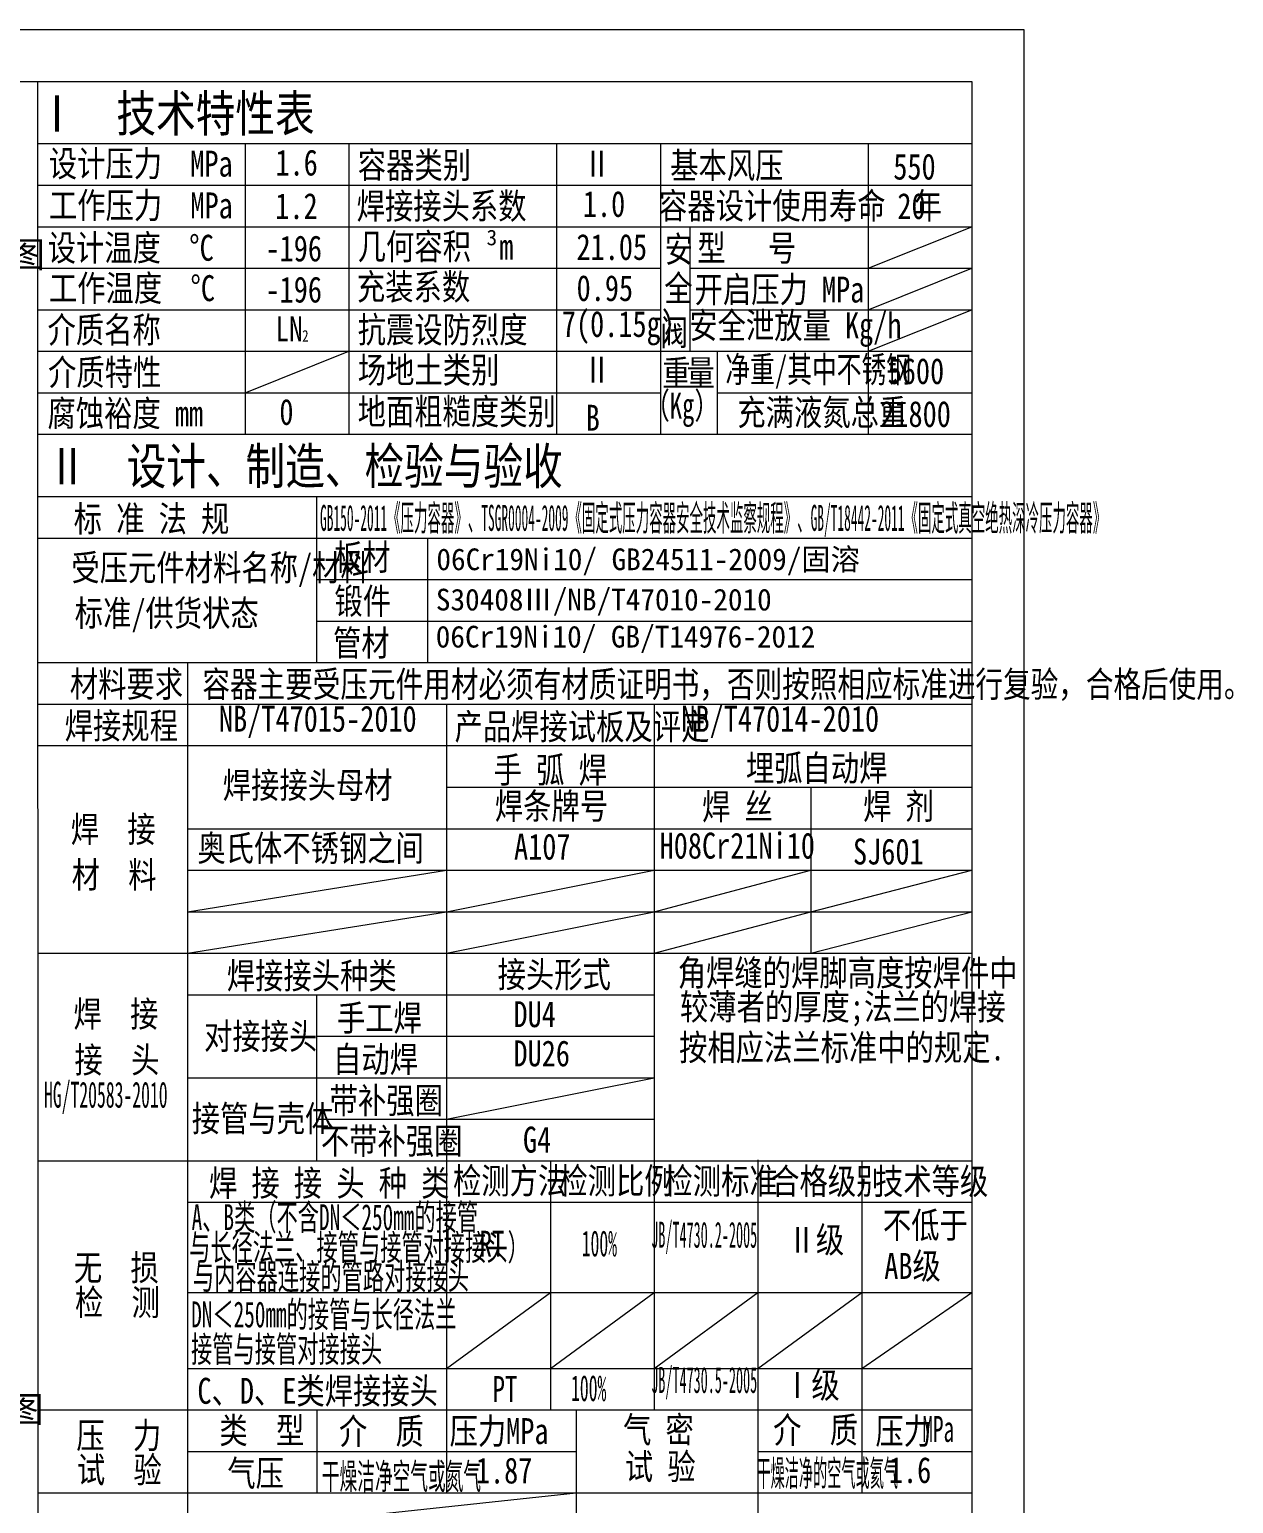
# Model space of a CAD drawing. Header units: millimetres. Extents: x 1505 to 130937, y -44938 to 37032.
# Drawn here: x 79402 to 82882, y 5783 to 10044 of the extents above; entities that cross this region are included whole.
import ezdxf

# ---------------------------------------------------------------- set-up
doc = ezdxf.new("R2010")
doc.units = ezdxf.units.MM
for name, color, linetype, lineweight in [('AM_0', 7, 'Continuous', 50), ('CDRAFT0', 7, 'Continuous', 18), ('KLIN', 1, 'Continuous', 18), ('TILE1', 5, 'Continuous', 18)]:
    doc.layers.add(name, color=color, linetype=linetype, lineweight=lineweight)
doc.styles.add('ACANSTS', font='')
doc.styles.add('ACGBTS_0.780367', font='', dxfattribs={"width": 0.78})
doc.styles.add('HZ', font='', dxfattribs={"width": 0.7})
doc.styles.add('PC_TEXTSTYLE', font='', dxfattribs={"width": 0.8})
doc.styles.get("Standard").update_dxf_attribs({"font": 'txt', "width": 0.8})
doc.styles.add('UserTxtStyle1', font='', dxfattribs={"width": 0.6})
doc.styles.add('UserTxtStyle100', font='', dxfattribs={"width": 0.987018})
doc.styles.add('UserTxtStyle102', font='', dxfattribs={"width": 0.4})
doc.styles.add('UserTxtStyle147', font='', dxfattribs={"width": 0.38})
doc.styles.add('UserTxtStyle98', font='', dxfattribs={"width": 0.5})
doc.styles.get('ACANSTS').set_extended_font_data('宋体')
doc.styles.get('ACGBTS_0.780367').set_extended_font_data('宋体')
doc.styles.get('HZ').set_extended_font_data('宋体')
doc.styles.get('PC_TEXTSTYLE').set_extended_font_data('宋体')
doc.styles.get('UserTxtStyle1').set_extended_font_data('宋体')
doc.styles.get('UserTxtStyle100').set_extended_font_data('宋体')
doc.styles.get('UserTxtStyle102').set_extended_font_data('宋体')
doc.styles.get('UserTxtStyle147').set_extended_font_data('宋体')
doc.styles.get('UserTxtStyle98').set_extended_font_data('宋体')

# ---------------------------------------------------------------- blocks, each defined once
blk = doc.blocks.new('*X742')
at = {"layer": 'CDRAFT0'}
blk.add_lwpolyline([(375, 150), (375, 12465), (8760, 12465), (8760, 150), (375, 150)], dxfattribs=at)
at = {"layer": 'TILE1'}
blk.add_lwpolyline([(0, 12615), (8910, 12615), (8910, 0), (0, 0)], dxfattribs=at)

msp = doc.modelspace()

# ---------------------------------------------------------------- linework, layer by layer
at = {"layer": 'CDRAFT0', "color": 7}
for p, q in [((79425.39559, 9893.80741), (79426.1674, 3274.55687)), ((79425.54772, 9893.80741), (82125.54502, 9893.80741)), ((79425.54772, 9893.80741), (79425.54772, 8453.80885)), ((82125.54772, 9893.80741), (82125.54772, 8453.80885)), ((79425.54772, 9713.80759), (82125.54502, 9713.80759)), ((79425.54772, 8873.80843), (80925.54622, 8873.80843)), ((80925.54622, 8873.80843), (82125.54502, 8873.80843)), ((79425.54772, 8693.80861), (82125.54502, 8693.80861))]:
    msp.add_line(p, q, dxfattribs=at)
at = {"layer": 'CDRAFT0'}
for p, q in [((82125.54502, 9893.80741), (82125.54502, 8453.80885)), ((80325.54682, 9713.80759), (80325.54682, 8873.80843))]:
    msp.add_line(p, q, dxfattribs=at)
at = {"layer": 'CDRAFT0', "color": 1}
for p, q in [((80025.54712, 9713.80759), (80025.54712, 8873.80843)), ((80325.54682, 9713.80759), (80325.54682, 8873.80843)), ((80925.54622, 9713.80759), (80925.54622, 8873.80843)), ((81225.54592, 9713.80759), (81225.54592, 8873.80843)), ((81225.54592, 9713.80759), (81225.54592, 8873.80843)), ((81825.54532, 9713.80759), (81825.54532, 8873.80843)), ((79425.54772, 9593.80771), (82125.54502, 9593.80771)), ((79425.54772, 9473.80783), (81225.54592, 9473.80783)), ((81225.54592, 9473.80783), (82125.54502, 9473.80783)), ((81310.9083, 9473.80783), (81310.9083, 9113.80819)), ((79425.54772, 9353.80795), (81225.54592, 9353.80795)), ((81310.9083, 9353.80795), (82125.54502, 9353.80795)), ((79425.54772, 9233.80807), (81225.54592, 9233.80807)), ((81310.9083, 9233.80807), (82125.54502, 9233.80807)), ((79425.54772, 9113.80819), (82125.54502, 9113.80819)), ((79425.54772, 8993.80831), (81225.54592, 8993.80831)), ((81390.89677, 8993.80831), (82125.54502, 8993.80831)), ((80233.00776, 8213.80909), (80233.00776, 8693.80861)), ((79425.54772, 8573.80873), (82125.54502, 8573.80873)), ((80233.00776, 8333.80897), (82125.54502, 8333.80897)), ((79425.54772, 8213.80909), (80739.52791, 8213.80909)), ((80739.52791, 8213.80909), (82125.54502, 8213.80909)), ((79425.54772, 8093.80925), (82125.54502, 8093.80925)), ((79425.54772, 8093.80925), (82125.54502, 8093.80921)), ((79858.41713, 8093.80921), (82125.54502, 8093.80921)), ((79858.41713, 8093.80921), (82125.54502, 8093.80921)), ((81207.59839, 8093.80925), (81207.59839, 6773.81057)), ((79425.54772, 7973.80937), (82125.54502, 7973.80937)), ((80607.59839, 7853.80947), (82125.54502, 7853.80949)), ((81194.83594, 7853.80949), (82125.54502, 7853.80949)), ((81194.83594, 7853.80949), (82125.54502, 7853.80949)), ((81660.19048, 7853.80949), (81660.19048, 7373.80997)), ((81660.19048, 7853.80949), (81660.19048, 7373.80997)), ((79858.41713, 7733.80961), (82125.54502, 7733.80961)), ((79858.41713, 7613.80973), (82125.54502, 7613.80973)), ((79858.41713, 7493.80985), (82125.54502, 7493.80985)), ((79425.54772, 7373.80997), (82125.54502, 7373.80997)), ((79425.54772, 7373.80997), (82125.54502, 7373.80997)), ((81507.59839, 6776.51793), (81507.59839, 5693.81165)), ((79425.54772, 6773.81057), (82125.54502, 6773.81057)), ((81807.59839, 6764.59989), (81807.59839, 5813.81153)), ((79858.41713, 6653.81069), (82125.54502, 6653.81069)), ((80356.12717, 6653.81069), (82125.54502, 6653.81069)), ((79858.41713, 6393.02373), (82125.54502, 6393.02373)), ((79858.41713, 6173.81117), (82125.54502, 6173.81117)), ((79425.54772, 6053.81129), (82125.54502, 6053.81129)), ((80233.00776, 6053.81129), (80233.00776, 5813.81153)), ((80982.18902, 6053.81129), (80982.18902, 5213.81213)), ((79858.41713, 5933.81141), (80982.18902, 5933.81141)), ((81507.59839, 5933.81141), (82125.54502, 5933.81141)), ((79425.54772, 5813.81153), (80780.76175, 5813.81153)), ((80780.76175, 5813.81153), (82125.54502, 5813.81153))]:
    msp.add_line(p, q, dxfattribs=at)
at = {"layer": 'KLIN'}
for p, q in [((79425.54772, 9593.80771), (82125.54502, 9593.80771)), ((81825.54532, 9353.80795), (82125.54502, 9473.80783)), ((81825.54532, 9233.80807), (82125.54502, 9353.80795)), ((81825.54532, 9113.80819), (82125.54502, 9233.80807)), ((80025.54712, 8993.80831), (80325.54682, 9113.80819)), ((81390.89677, 8873.80843), (81390.89677, 9113.80819)), ((80552.42036, 8573.80874), (80552.42036, 8213.8091)), ((80233.00776, 8453.80885), (82125.54502, 8453.80885)), ((79425.54772, 8213.80909), (82125.54502, 8213.80909)), ((79858.41713, 8213.80909), (79858.41713, 8093.80924)), ((79858.41713, 8093.80925), (79858.41713, 5693.81165)), ((80607.59839, 8093.80925), (80607.59839, 5813.81153)), ((79858.41713, 7493.80985), (80607.59839, 7613.80973)), ((80607.59839, 7493.80985), (81207.59839, 7613.80973)), ((81207.59839, 7493.80985), (81660.19048, 7613.80973)), ((81660.19048, 7493.80985), (82125.54529, 7613.80973)), ((79858.41713, 7373.80997), (80607.59839, 7493.80985)), ((80607.59839, 7373.80997), (81207.59839, 7493.80985)), ((81207.59839, 7373.80997), (81660.19048, 7493.80985)), ((81660.19048, 7373.80997), (82125.54502, 7493.80985)), ((79425.54772, 7373.80997), (79762.3695, 7373.80997)), ((79868.1382, 7373.80997), (82125.54502, 7373.80997)), ((79858.41713, 7253.81009), (81207.59839, 7253.81009)), ((80233.00776, 6773.81057), (80233.00776, 7253.81009)), ((80233.00776, 7133.81021), (81207.59839, 7133.81021)), ((79858.41713, 7013.81033), (81207.59839, 7013.81033)), ((80607.59839, 6893.81045), (81207.59839, 7013.81033)), ((80233.00776, 6893.81045), (81207.59839, 6893.81045)), ((79425.54772, 6773.81057), (82125.54502, 6773.81057)), ((79425.54772, 6773.81057), (82125.54502, 6773.81057)), ((80907.59839, 6773.81057), (80907.59839, 6053.81129)), ((81207.59839, 6773.81057), (81207.59839, 6053.81129)), ((81507.59839, 6773.81057), (81507.59839, 6173.81117)), ((81807.59839, 6773.81057), (81807.59839, 6173.81117)), ((80607.59839, 6173.81117), (80907.59839, 6393.02373)), ((80907.59839, 6173.81117), (81207.59839, 6393.02373)), ((81207.59839, 6173.81117), (81507.59839, 6393.02373)), ((81507.59839, 6173.81117), (81807.59839, 6393.02373)), ((81807.59839, 6173.81117), (82125.54529, 6393.02373)), ((79858.41713, 5813.81153), (79858.41713, 4613.81273)), ((79858.41713, 5693.81165), (80982.18902, 5813.81153))]:
    msp.add_line(p, q, dxfattribs=at)

# ---------------------------------------------------------------- block references
at = {"layer": 'AM_0', "linetype": 'Continuous', "lineweight": 18}
msp.add_blockref('*X742', (73365.54772, -2571.19259), dxfattribs=at)

# ---------------------------------------------------------------- texts
at = {"layer": 'AM_0', "color": 2, "width": 182.285732, "attachment_point": 1, "line_spacing_factor": 1.37}
for s, insert, char_height in [('LN', (80113.22207, 9215.05308), 72.246022), ('2', (80190.36485, 9175.05337), 33.71505)]:
    msp.add_mtext(s, dxfattribs=dict(at, insert=insert, char_height=char_height))
at = {"layer": 'CDRAFT0', "color": 2, "attachment_point": 7}
for s, insert, char_height, width, style in [('Ⅰ  技术特性表', (79424.47283, 9737.0009), 104.999895, 1180.8988191, 'PC_TEXTSTYLE'), ('设计压力  MPa', (79457.91865, 9610.11501), 74.999925, 822.4991775, 'PC_TEXTSTYLE'), ('1.6', (80112.93356, 9620.39097), 74.999925, 170.4998295, 'PC_TEXTSTYLE'), ('容器类别', (80350.89928, 9605.74115), 74.999925, 494.999505, 'PC_TEXTSTYLE'), ('Ⅱ', (81001.81192, 9618.7243), 74.99993, 85.333248, 'PC_TEXTSTYLE'), ('基本风压', (81253.779, 9605.32449), 74.999925, 500.999499, 'PC_TEXTSTYLE'), ('550', (81898.67265, 9608.69198), 74.999925, 177.999822, 'PC_TEXTSTYLE'), ('工作压力  MPa', (79458.25199, 9489.25985), 74.999925, 822.999177, 'PC_TEXTSTYLE'), ('1.2', (80112.47914, 9494.65422), 74.999925, 169.4998305, 'PC_TEXTSTYLE'), ('焊接接头系数', (80347.60301, 9487.52041), 74.999925, 757.4992425, 'PC_TEXTSTYLE'), ('1.0', (81001.39398, 9500.87783), 74.999925, 170.999829, 'PC_TEXTSTYLE'), ('容器设计使用寿命  年', (81221.54592, 9488.02501), 74.999925, 1267.998732, 'PC_TEXTSTYLE'), ('20', (81910.43025, 9494.70973), 74.999925, 114.999885, 'PC_TEXTSTYLE'), ('设计温度  %%DC', (79454.62442, 9366.8211), 74.999925, 820.4991795, 'PC_TEXTSTYLE'), ('几何容积  m', (80350.59769, 9370.49744), 74.999925, 695.999304, 'PC_TEXTSTYLE'), ('3', (80723.1129, 9419.28365), 44.99996, 36.3749636, 'ACANSTS'), ('型   号', (81332.09728, 9366.50245), 74.999925, 430.999569, 'PC_TEXTSTYLE'), ('管口a、c管接头详图', (78526.2288, 9347.49714), 75, 1416.875, 'ACANSTS'), ('-196', (80084.20221, 9372.23058), 74.999925, 244.999755, 'PC_TEXTSTYLE'), ('21.05', (80983.03017, 9376.48056), 74.999925, 305.4996945, 'PC_TEXTSTYLE'), ('安', (81237.56726, 9363.30436), 74.99993, 112.999887, 'PC_TEXTSTYLE'), ('工作温度  %%DC', (79458.25199, 9250.43227), 74.999925, 820.999179, 'PC_TEXTSTYLE'), ('充装系数', (80348.44408, 9253.74006), 74.999925, 499.9995, 'PC_TEXTSTYLE'), ('0.95', (80983.3635, 9257.63336), 74.999925, 241.999758, 'PC_TEXTSTYLE'), ('全', (81236.66294, 9252.89685), 74.99993, 116.999883, 'PC_TEXTSTYLE'), ('开启压力 MPa', (81324.29732, 9246.15353), 74.999925, 759.99924, 'PC_TEXTSTYLE'), ('-196', (80084.20221, 9253.35222), 74.999925, 244.999755, 'PC_TEXTSTYLE'), ('介质名称', (79454.24485, 9129.63895), 74.999925, 500.4994995, 'PC_TEXTSTYLE'), ('抗震设防烈度', (80350.55869, 9129.76263), 74.999925, 755.4992445, 'PC_TEXTSTYLE'), ('7(0.15g)', (80940.69434, 9130.38642), 74.999925, 475.4995245, 'PC_TEXTSTYLE'), ('阀', (81224.38947, 9122.60554), 74.99993, 100.4998995, 'PC_TEXTSTYLE'), ('安全泄放量 Kg/h', (81308.92882, 9126.14128), 74.999925, 948.4990515, 'PC_TEXTSTYLE'), ('介质特性', (79455.70986, 9007.10904), 74.999925, 501.999498, 'PC_TEXTSTYLE'), ('场地土类别', (80350.89202, 9013.50361), 74.999925, 624.999375, 'PC_TEXTSTYLE'), ('Ⅱ', (81001.81192, 9022.94887), 74.99993, 85.333248, 'PC_TEXTSTYLE'), ('重', (81231.00566, 9008.32563), 74.99993, 116.4998835, 'PC_TEXTSTYLE'), ('量', (81300.98795, 9008.36508), 74.99993, 117.999882, 'PC_TEXTSTYLE'), (' 净重/其中不锈钢', (81377.26148, 9005.48673), 74.999925, 888.5616114, 'HZ'), ('5600', (81882.3626, 9017.6336), 74.999925, 241.999758, 'PC_TEXTSTYLE'), ('（Kg）', (81180.94766, 8894.52202), 74.999925, 223.999776, 'HZ'), ('腐蚀裕度 mm', (79454.01956, 8888.04668), 74.999925, 698.4993015, 'PC_TEXTSTYLE'), ('0', (80124.34334, 8899.71721), 74.99993, 51.4999485, 'PC_TEXTSTYLE'), ('地面粗糙度类别', (80350.55869, 8893.50373), 74.999925, 880.4991195, 'PC_TEXTSTYLE'), ('B', (81009.72731, 8883.90848), 74.99993, 57.4999425, 'PC_TEXTSTYLE'), (' 充满液氮总重', (81407.08062, 8891.15137), 74.999925, 825.999174, 'PC_TEXTSTYLE'), ('21800', (81860.93135, 8893.72988), 74.999925, 306.999693, 'PC_TEXTSTYLE'), ('Ⅱ  设计、制造、检验与验收', (79454.17459, 8717.44123), 104.999895, 2284.7977152, 'PC_TEXTSTYLE'), ('标 准 法 规', (79529.98587, 8583.87556), 74.999925, 692.999307, 'PC_TEXTSTYLE'), ('GB150-2011《压力容器》、TSGR0004-2009《固定式压力容器安全技术监察规程》、GB/T18442-2011《固定式真空绝热深冷压力容器》', (80241.83708, 8576.38678), 74.999925, 3522.3589776, 'UserTxtStyle147'), ('板材', (80282.03634, 8472.77704), 74.999925, 245.999754, 'PC_TEXTSTYLE'), ('受压元件材料名称/材料', (79523.33813, 8432.45425), 74.999925, 1331.998668, 'PC_TEXTSTYLE'), ('06Cr19Ni10/ GB24511-2009/固溶', (80578.25601, 8465.63793), 62.8302046, 1905.9136184, 'UserTxtStyle100'), ('锻件', (80283.66234, 8346.047), 74.999925, 245.999754, 'PC_TEXTSTYLE'), ('标准/供货状态', (79532.94745, 8301.02978), 74.999925, 819.99918, 'PC_TEXTSTYLE'), ('S30408Ⅲ/NB/T47010-2010 ', (80576.68657, 8349.14251), 62.8302046, 1515.738786, 'UserTxtStyle100'), ('管材', (80279.37711, 8224.97712), 74.999925, 243.999756, 'PC_TEXTSTYLE'), ('06Cr19Ni10/ GB/T14976-2012 ', (80576.34204, 8242.03943), 62.8302046, 1713.6685354, 'UserTxtStyle100'), ('材料要求', (79518.80622, 8105.94676), 74.999925, 500.999499, 'PC_TEXTSTYLE'), ('容器主要受压元件用材必须有材质证明书，否则按照相应标准进行复验，合格后使用。', (79901.8279, 8102.8953), 74.999925, 4656.1078439, 'ACGBTS_0.780367'), ('NB/T47015-2010', (79949.77687, 7995.9224), 74.999925, 888.4991115, 'PC_TEXTSTYLE'), ('NB/T47014-2010', (81286.19568, 7995.9224), 74.999925, 888.4991115, 'PC_TEXTSTYLE'), ('焊接规程', (79503.77837, 7985.16502), 74.999925, 502.4994975, 'PC_TEXTSTYLE'), ('产品焊接试板及评定', (80630.57621, 7982.43656), 74.999925, 1138.4988615, 'PC_TEXTSTYLE'), ('手 弧 焊', (80743.86478, 7857.4773), 74.999925, 501.4994985, 'PC_TEXTSTYLE'), ('埋弧自动焊', (81472.64365, 7863.02257), 74.999925, 628.999371, 'PC_TEXTSTYLE'), ('焊接接头母材', (79960.58802, 7813.5341), 74.999925, 758.4992415, 'PC_TEXTSTYLE'), ('焊条牌号', (80747.03163, 7753.0763), 74.999925, 498.999501, 'PC_TEXTSTYLE'), ('焊 丝', (81345.8755, 7751.49373), 74.999925, 308.4996915, 'PC_TEXTSTYLE'), ('焊 剂', (81811.48406, 7752.46428), 74.999925, 307.4996925, 'PC_TEXTSTYLE'), ('焊  接', (79521.42348, 7686.1978), 74.999925, 373.999626, 'PC_TEXTSTYLE'), ('奥氏体不锈钢之间', (79887.30308, 7631.56731), 74.999925, 1002.4989975, 'PC_TEXTSTYLE'), ('A107', (80802.50914, 7643.23396), 74.999925, 247.4997525, 'PC_TEXTSTYLE'), ('H08Cr21Ni10', (81223.24638, 7646.04221), 74.999925, 695.4993045, 'PC_TEXTSTYLE'), ('SJ601', (81782.18287, 7629.08032), 74.999925, 301.4996985, 'PC_TEXTSTYLE'), ('材  料', (79523.93939, 7554.87711), 74.999925, 374.4996255, 'PC_TEXTSTYLE'), ('焊接接头种类', (79972.44461, 7262.71322), 74.999925, 757.4992425, 'PC_TEXTSTYLE'), ('接头形式', (80755.07495, 7266.06256), 74.999925, 502.999497, 'PC_TEXTSTYLE'), ('角焊缝的焊脚高度按焊件中', (81275.66989, 7270.49888), 74.999925, 1514.998485, 'PC_TEXTSTYLE'), ('焊  接', (79529.36056, 7152.33044), 74.999925, 373.999626, 'PC_TEXTSTYLE'), ('较薄者的厚度;法兰的焊接', (81282.06333, 7161.96843), 74.999925, 1461.998538, 'PC_TEXTSTYLE'), ('手工焊', (80290.71708, 7140.46768), 74.999925, 373.4996265, 'PC_TEXTSTYLE'), ('DU4', (80800.84247, 7158.87701), 74.999925, 183.999816, 'PC_TEXTSTYLE'), ('对接接头', (79906.58899, 7087.9212), 74.999925, 499.9995, 'PC_TEXTSTYLE'), ('自动焊', (80279.41619, 7021.11058), 74.999925, 352.4996475, 'PC_TEXTSTYLE'), ('DU26', (80800.84247, 7045.58402), 74.999925, 245.4997545, 'PC_TEXTSTYLE'), ('按相应法兰标准中的规定.', (81279.48774, 7055.15952), 74.999925, 1425.4985745, 'PC_TEXTSTYLE'), ('接  头', (79532.20981, 7019.75975), 74.999925, 371.999628, 'PC_TEXTSTYLE'), ('HG/T20583-2010', (79444.1492, 6909.17675), 74.999925, 554.6869453, 'UserTxtStyle98'), ('带补强圈', (80269.49917, 6901.73297), 74.999925, 492.4995075, 'PC_TEXTSTYLE'), ('接管与壳体', (79871.12855, 6849.65683), 74.999925, 629.99937, 'PC_TEXTSTYLE'), ('不带补强圈', (80244.30011, 6784.44495), 74.999925, 620.4993795, 'PC_TEXTSTYLE'), ('G4', (80828.32617, 6796.28674), 74.999925, 119.99988, 'PC_TEXTSTYLE'), ('焊 接 接 头 种 类', (79920.92122, 6663.43948), 74.999925, 1077.4989225, 'PC_TEXTSTYLE'), ('检测方法', (80626.17428, 6670.18254), 74.999925, 502.4994975, 'PC_TEXTSTYLE'), ('检测比例', (80933.64602, 6670.31309), 74.999925, 496.4995035, 'PC_TEXTSTYLE'), ('检测标准', (81237.2667, 6669.8805), 74.999925, 500.999499, 'PC_TEXTSTYLE'), ('合格级别', (81545.67639, 6668.74206), 74.999925, 495.999504, 'PC_TEXTSTYLE'), ('技术等级', (81845.67639, 6668.74206), 74.999925, 498.4995015, 'PC_TEXTSTYLE'), ('A、B类（不含DN＜250mm的接管', (79870.78476, 6563.62357), 74.999925, 1289.99871, 'UserTxtStyle1'), ('不低于', (81868.50004, 6541.86311), 74.999925, 369.4996305, 'PC_TEXTSTYLE'), ('与长径法兰、接管与接管对接接头）', (79863.37457, 6476.60843), 74.999925, 1475.998524, 'UserTxtStyle1'), ('RT  ', (80703.03455, 6496.77591), 74.999925, 149.333184, 'HZ'), ('100%', (80998.08191, 6496.12827), 74.999925, 149.0623509, 'UserTxtStyle98'), ('JB/T4730.2-2005', (81199.14714, 6504.3092), 74.999925, 473.7495263, 'UserTxtStyle102'), ('Ⅱ级', (81593.04929, 6499.65956), 74.999925, 220.999779, 'PC_TEXTSTYLE'), ('无  损', (79530.49125, 6418.92436), 74.999925, 367.4996325, 'PC_TEXTSTYLE'), ('与内容器连接的管路对接接头', (79874.46791, 6393.644), 74.999925, 1236.7487632, 'UserTxtStyle1'), ('AB级', (81872.50003, 6424.06841), 74.999925, 246.999753, 'PC_TEXTSTYLE'), ('检  测', (79533.67457, 6318.99614), 74.999925, 368.4996315, 'PC_TEXTSTYLE'), ('DN＜250mm的接管与长径法兰', (79869.53476, 6283.93928), 74.999925, 1192.8738071, 'UserTxtStyle1'), ('接管与接管对接接头', (79869.03476, 6183.47885), 74.999925, 854.999145, 'UserTxtStyle1'), ('JB/T4730.5-2005', (81199.14714, 6084.53154), 74.999925, 473.7495263, 'UserTxtStyle102'), ('C、D、E类焊接接头', (79887.45924, 6062.86501), 74.999925, 1076.4989235, 'PC_TEXTSTYLE'), ('PT  ', (80740.71138, 6076.99824), 74.999925, 149.333184, 'HZ'), ('100%', (80967.22635, 6077.90295), 74.999925, 149.0623509, 'UserTxtStyle98'), ('Ⅰ级', (81580.0493, 6079.88189), 74.999925, 201.4997985, 'PC_TEXTSTYLE'), ('管口g1、g2管接头详图', (78420.66471, 5993.26556), 75, 1576.875, 'ACANSTS'), ('压  力', (79537.56607, 5933.98067), 74.999925, 367.4996325, 'PC_TEXTSTYLE'), ('类  型', (79950.84941, 5948.84268), 74.999925, 370.4996295, 'PC_TEXTSTYLE'), ('介  质', (80296.55784, 5946.14857), 74.999925, 364.4996355, 'PC_TEXTSTYLE'), ('压力MPa', (80616.15243, 5946.56524), 74.999925, 439.99956, 'PC_TEXTSTYLE'), ('气 密', (81117.51534, 5951.0417), 74.999925, 306.4996935, 'PC_TEXTSTYLE'), ('介  质', (81551.42215, 5949.90047), 74.999925, 364.4996355, 'PC_TEXTSTYLE'), ('压力', (81846.94557, 5946.56524), 74.999925, 239.4997605, 'PC_TEXTSTYLE'), ('MPa', (81982.62653, 5960.10592), 74.999925, 140.999859, 'UserTxtStyle1'), ('试  验', (79539.20935, 5835.3864), 74.999925, 373.4996265, 'PC_TEXTSTYLE'), ('试 验', (81122.78381, 5844.68252), 74.999925, 309.4996905, 'PC_TEXTSTYLE'), ('气压', (79973.87633, 5825.26961), 74.999925, 244.4997555, 'PC_TEXTSTYLE'), ('干燥洁净空气或氮气', (80246.92432, 5815.80833), 74.999925, 712.4992875, 'UserTxtStyle98'), ('1.87', (80692.28061, 5839.8662), 74.999925, 233.999766, 'PC_TEXTSTYLE'), ('干燥洁净的空气或氦气', (81503.06372, 5825.26961), 74.999925, 633.999366, 'UserTxtStyle102'), ('1.6', (81885.85209, 5841.27854), 74.999925, 170.4998295, 'PC_TEXTSTYLE')]:
    msp.add_mtext(s, dxfattribs=dict(at, insert=insert, char_height=char_height, width=width, style=style))

doc.saveas('drawing.dxf')
